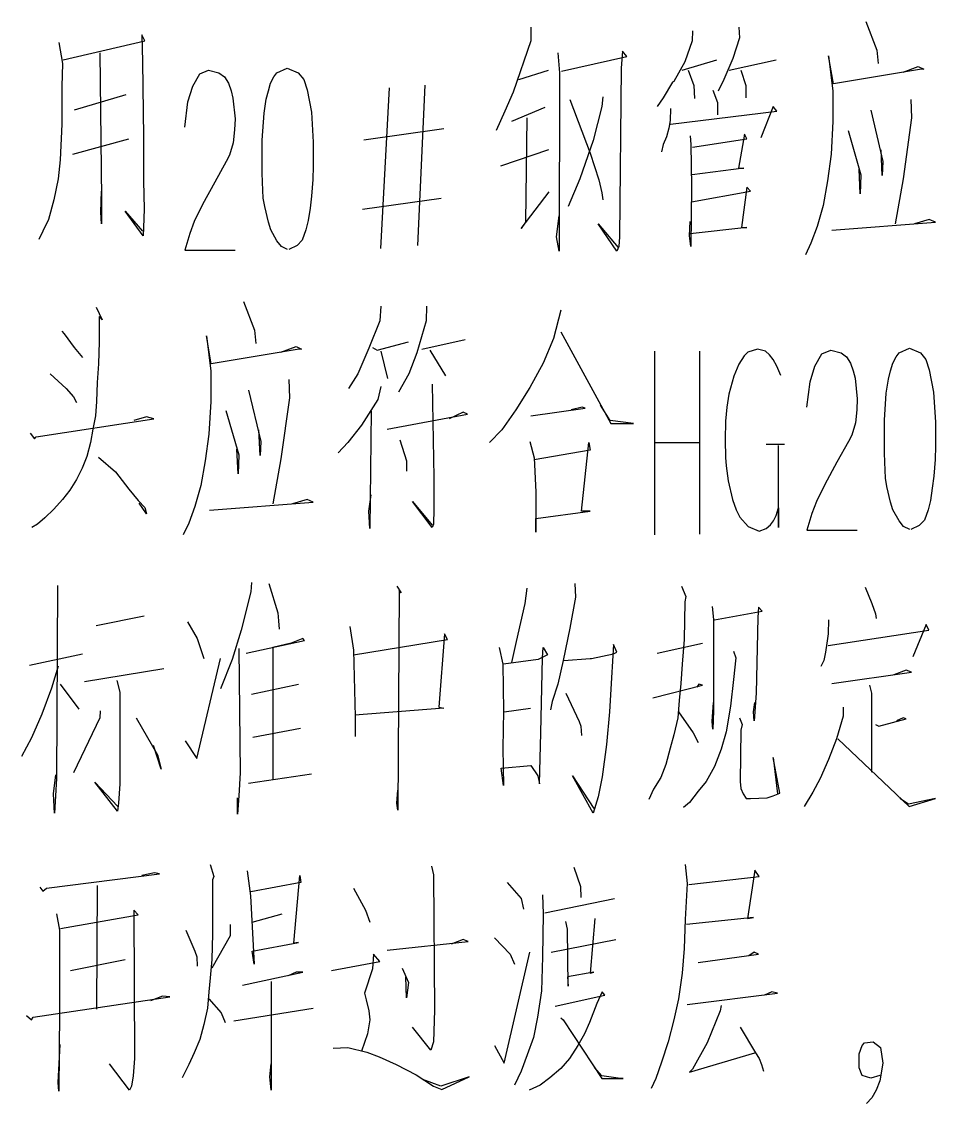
# Model space of a CAD drawing. Extents: x 0 to 8410, y 0 to 11890.
# Drawn here: x 7205.1 to 7400.9, y 10904.8 to 11136.6 of the extents above; entities that cross this region are included whole.
import ezdxf

# ---------------------------------------------------------------- set-up
doc = ezdxf.new("R2010")
doc.units = 0
doc.header["$MEASUREMENT"] = 0
doc.layers.add('6', color=7, linetype='Continuous')
doc.layers.add('8', color=7, linetype='Continuous')

# ---------------------------------------------------------------- blocks, each defined once
blk = doc.blocks.new('BLKENT759')
at = {"layer": '8', "color": 2, "linetype": 'Continuous'}
for p, q in [((7386.04, 11136.6), (7388.39, 11130.5)), ((7231.53, 11132.5), (7230.88, 11133.8)), ((7230.88, 11133.8), (7231.01, 11128)), ((7314.28, 11135.4), (7314.28, 11132.5)), ((7348.92, 11134.6), (7348.79, 11132.5)), ((7358.85, 11135.4), (7358.98, 11133.1)), ((7213.1, 11132.1), (7213.88, 11127.6)), ((7214.01, 11128.4), (7231.53, 11132.5)), ((7314.28, 11132.5), (7310.49, 11121.5)), ((7348.79, 11132.5), (7347.22, 11128)), ((7358.98, 11133.1), (7357.54, 11128.7)), ((7221.86, 11129.9), (7222.25, 11098.7)), ((7320.03, 11129.9), (7320.42, 11125.6)), ((7320.81, 11126), (7334.8, 11129.1)), ((7333.88, 11130.3), (7333.62, 11126.6)), ((7334.8, 11129.1), (7333.88, 11130.3)), ((7379.11, 11123.3), (7378.07, 11129.3)), ((7378.07, 11129.3), (7378.98, 11121.7)), ((7388.39, 11130.5), (7388.65, 11127.6)), ((7213.88, 11127.6), (7213.75, 11122.7)), ((7231.01, 11128), (7231.27, 11111.9)), ((7259.83, 11125.6), (7262.05, 11126.6)), ((7262.05, 11126.6), (7264.41, 11125.6)), ((7333.62, 11126.6), (7333.23, 11090.5)), ((7347.22, 11128), (7344.86, 11123.8)), ((7346.69, 11126.2), (7354.14, 11128.4)), ((7357.54, 11128.7), (7355.58, 11124.2)), ((7356.76, 11126.2), (7366.82, 11128.4)), ((7394.01, 11125.8), (7397.28, 11127)), ((7397.28, 11127), (7398.46, 11126.4)), ((7241.79, 11122.8), (7243.3, 11125.4)), ((7243.3, 11125.4), (7245.19, 11126.2)), ((7245.19, 11126.2), (7247.41, 11125.6)), ((7247.41, 11125.6), (7248.59, 11124.8)), ((7248.59, 11124.8), (7249.44, 11123.4)), ((7258.46, 11123.4), (7259.18, 11124.8)), ((7259.18, 11124.8), (7259.83, 11125.6)), ((7264.41, 11125.6), (7265.58, 11124.2)), ((7265.58, 11124.2), (7266.3, 11122)), ((7311.66, 11124.2), (7318.07, 11126.2)), ((7320.42, 11125.6), (7320.29, 11087.4)), ((7348, 11126.2), (7349.18, 11122.9)), ((7355.58, 11124.2), (7354.41, 11121.7)), ((7359.24, 11126.2), (7360.29, 11122.9)), ((7397.94, 11126.4), (7379.11, 11123.3)), ((7398.46, 11126.4), (7397.94, 11126.4)), ((7213.75, 11122.7), (7213.75, 11114.6)), ((7240.75, 11119.4), (7241.79, 11122.8)), ((7249.44, 11123.4), (7250.03, 11121.8)), ((7250.03, 11121.8), (7250.42, 11120.2)), ((7257.54, 11120), (7258, 11121.8)), ((7258, 11121.8), (7258.46, 11123.4)), ((7266.3, 11122), (7267.22, 11117.2)), ((7282.12, 11088), (7283.95, 11122.4)), ((7291.53, 11123), (7289.96, 11088.6)), ((7344.6, 11123.6), (7342.64, 11120.3)), ((7344.86, 11123.8), (7344.6, 11123.6)), ((7349.18, 11122.9), (7349.31, 11120.1)), ((7353.23, 11121.9), (7354.28, 11119.3)), ((7360.29, 11122.9), (7360.29, 11120.3)), ((7227.48, 11120.9), (7216.37, 11117.6)), ((7250.42, 11120.2), (7250.88, 11115.8)), ((7257.09, 11117), (7257.54, 11120)), ((7310.49, 11121.5), (7308.65, 11117.4)), ((7322.64, 11119.9), (7326.96, 11108.4)), ((7329.7, 11120.5), (7329.44, 11118.4)), ((7342.64, 11120.3), (7341.33, 11118.4)), ((7378.98, 11121.7), (7378.98, 11115.2)), ((7395.71, 11119.9), (7395.84, 11116)), ((7240.09, 11114), (7240.75, 11119.4)), ((7267.22, 11117.2), (7267.61, 11110.8)), ((7308.65, 11117.4), (7306.82, 11113.3)), ((7317.28, 11118.2), (7310.09, 11115.2)), ((7329.44, 11118.4), (7327.61, 11111.1)), ((7344.21, 11118), (7344.08, 11115.4)), ((7344.21, 11114.6), (7366.96, 11117.4)), ((7354.28, 11119.3), (7354.28, 11116.6)), ((7366.17, 11118.4), (7363.56, 11111.7)), ((7366.96, 11117.4), (7366.17, 11118.4)), ((7387.09, 11117.6), (7389.7, 11106.6)), ((7250.88, 11115.8), (7250.75, 11113.4)), ((7256.69, 11111.2), (7257.09, 11117)), ((7313.36, 11116), (7313.1, 11093.6)), ((7344.08, 11115.4), (7343.82, 11113.8)), ((7378.98, 11115.2), (7378.59, 11108.2)), ((7395.84, 11116), (7394.01, 11102.9)), ((7213.75, 11114.6), (7213.36, 11107)), ((7250.75, 11113.4), (7250.49, 11110.6)), ((7295.58, 11113.6), (7278.46, 11111.2)), ((7343.82, 11113.8), (7343.3, 11111.9)), ((7360.03, 11112.5), (7358.72, 11105.2)), ((7360.55, 11111.5), (7360.03, 11112.5)), ((7382.25, 11113.3), (7384.99, 11103.8)), ((7216.11, 11108.2), (7228.13, 11111.5)), ((7231.27, 11111.9), (7231.27, 11103.4)), ((7250.49, 11110.6), (7249.7, 11108)), ((7256.69, 11104.2), (7256.69, 11111.2)), ((7267.61, 11110.8), (7267.61, 11105.6)), ((7327.61, 11111.1), (7324.73, 11102.9)), ((7342.64, 11110.3), (7342.25, 11108.7)), ((7343.3, 11111.9), (7342.64, 11110.3)), ((7348.39, 11112.1), (7348.52, 11110.3)), ((7348.52, 11110.3), (7348.65, 11101.3)), ((7348.92, 11109.7), (7360.55, 11111.5)), ((7249.7, 11108), (7248.98, 11106.6)), ((7318.07, 11109.1), (7307.74, 11105.6)), ((7326.96, 11108.4), (7328.79, 11102.7)), ((7378.59, 11108.2), (7377.81, 11102.5)), ((7389.57, 11103.6), (7389.31, 11109.1)), ((7213.36, 11107), (7212.97, 11102.9)), ((7248.98, 11106.6), (7246.5, 11102.2)), ((7267.61, 11105.6), (7267.54, 11102.8)), ((7389.7, 11106.6), (7389.57, 11103.6)), ((7231.27, 11103.4), (7231.27, 11102.5)), ((7256.76, 11102.2), (7256.69, 11104.2)), ((7359.9, 11105.2), (7348.79, 11103.8)), ((7358.72, 11105.2), (7359.9, 11105.2)), ((7384.86, 11099.7), (7384.6, 11105)), ((7384.99, 11103.8), (7384.86, 11099.7)), ((7212.97, 11102.9), (7212.05, 11098.4)), ((7231.27, 11102.5), (7231.4, 11096.4)), ((7246.5, 11102.2), (7243.88, 11097.4)), ((7256.89, 11098.8), (7256.76, 11102.2)), ((7267.54, 11102.8), (7267.28, 11099.2)), ((7324.73, 11102.9), (7322.25, 11097)), ((7328.79, 11102.7), (7329.44, 11099.9)), ((7348.65, 11101.3), (7348.52, 11088.4)), ((7360.55, 11101.1), (7359.37, 11092.5)), ((7361.33, 11100.3), (7360.55, 11101.1)), ((7377.81, 11102.5), (7376.89, 11097.2)), ((7394.01, 11102.9), (7392.32, 11093.3)), ((7222.12, 11095.8), (7222.25, 11100.3)), ((7222.25, 11098.7), (7222.25, 11093.3)), ((7257.22, 11097), (7256.89, 11098.8)), ((7267.28, 11099.2), (7266.96, 11096.6)), ((7278.2, 11096.4), (7295.06, 11098.8)), ((7312.18, 11092.3), (7318.2, 11100.1)), ((7329.44, 11099.9), (7329.7, 11098.4)), ((7348.65, 11098), (7361.33, 11100.3)), ((7212.05, 11098.4), (7210.88, 11094.2)), ((7231.4, 11096.4), (7231.27, 11092.5)), ((7243.88, 11097.4), (7242.12, 11093.8)), ((7258, 11093.6), (7257.22, 11097)), ((7266.96, 11096.6), (7266.56, 11094)), ((7376.89, 11097.2), (7375.58, 11092.7)), ((7210.88, 11094.2), (7209.7, 11091.7)), ((7222.25, 11093.3), (7222.12, 11095.8)), ((7231.14, 11090.7), (7227.35, 11096)), ((7227.35, 11096), (7231.01, 11091.7)), ((7266.56, 11094), (7266.04, 11092)), ((7319.77, 11090.5), (7320.29, 11095)), ((7399.64, 11094.2), (7396.5, 11093.3)), ((7400.94, 11093.6), (7399.64, 11094.2)), ((7209.7, 11091.7), (7208.79, 11089.9)), ((7231.27, 11092.5), (7231.14, 11090.7)), ((7242.12, 11093.8), (7241.14, 11091.2)), ((7258.52, 11092), (7258, 11093.6)), ((7259.83, 11089.6), (7258.52, 11092)), ((7266.04, 11092), (7265.26, 11089.8)), ((7313.1, 11093.6), (7312.18, 11092.3)), ((7332.71, 11087.4), (7328.65, 11093.3)), ((7328.65, 11093.3), (7332.97, 11088.2)), ((7348.26, 11090.7), (7348.39, 11093.8)), ((7360.55, 11092.5), (7348.39, 11091.1)), ((7359.37, 11092.5), (7360.55, 11092.5)), ((7375.58, 11092.7), (7374.28, 11089.1)), ((7378.72, 11091.9), (7400.94, 11093.6)), ((7241.14, 11091.2), (7240.09, 11087.6)), ((7260.81, 11088.4), (7259.83, 11089.6)), ((7265.26, 11089.8), (7264.15, 11088.6)), ((7320.29, 11087.4), (7319.77, 11090.5)), ((7333.23, 11090.5), (7333.1, 11088.4)), ((7348.52, 11088.4), (7348.26, 11090.7)), ((7240.09, 11087.6), (7250.88, 11087.6)), ((7262.12, 11087.8), (7260.81, 11088.4)), ((7264.15, 11088.6), (7262.38, 11087.8)), ((7333.1, 11088.4), (7332.71, 11087.4)), ((7374.28, 11089.1), (7373.1, 11086.6)), ((7252.71, 11076.6), (7255.06, 11070.5)), ((7282.12, 11075.6), (7281.86, 11072.5)), ((7291.92, 11075.6), (7291.79, 11072.5)), ((7221.07, 11075.4), (7222.38, 11072.7)), ((7222.38, 11072.7), (7221.73, 11073.4)), ((7221.73, 11073.4), (7221.73, 11068)), ((7320.68, 11074.8), (7319.11, 11068.7)), ((7281.86, 11072.5), (7279.5, 11066.6)), ((7291.79, 11072.5), (7289.83, 11065.6)), ((7213.75, 11070.3), (7214.28, 11069.7)), ((7214.28, 11069.7), (7216.37, 11066.8)), ((7245.78, 11063.3), (7244.73, 11069.3)), ((7244.73, 11069.3), (7245.65, 11061.7)), ((7255.06, 11070.5), (7255.32, 11067.6)), ((7290.88, 11066.4), (7300.16, 11068.5)), ((7319.11, 11068.7), (7316.89, 11063.4)), ((7320.68, 11070.1), (7331.4, 11050.5)), ((7216.37, 11066.8), (7218.2, 11064.6)), ((7221.73, 11068), (7221.6, 11063.3)), ((7264.6, 11066.4), (7245.78, 11063.3)), ((7260.68, 11065.8), (7263.95, 11067)), ((7263.95, 11067), (7265.13, 11066.4)), ((7265.13, 11066.4), (7264.6, 11066.4)), ((7279.5, 11066.6), (7277.15, 11061.1)), ((7280.29, 11066.8), (7281.33, 11066.2)), ((7281.33, 11066.2), (7288, 11068)), ((7292.58, 11066.2), (7295.97, 11060.7)), ((7362.84, 11066.4), (7360.75, 11065.8)), ((7364.54, 11066), (7362.84, 11066.4)), ((7376.63, 11065.4), (7378.52, 11066.2)), ((7378.52, 11066.2), (7380.75, 11065.6)), ((7393.16, 11065.6), (7395.39, 11066.6)), ((7395.39, 11066.6), (7397.74, 11065.6)), ((7282.12, 11066), (7283.56, 11060.1)), ((7289.83, 11065.6), (7288.13, 11061.1)), ((7340.75, 11066), (7340.75, 11026.6)), ((7350.42, 11066), (7350.42, 11026.8)), ((7359.96, 11065), (7358.85, 11063.2)), ((7360.75, 11065.8), (7359.96, 11065)), ((7365.39, 11065.2), (7364.54, 11066)), ((7366.17, 11064.2), (7365.39, 11065.2)), ((7366.95, 11062.8), (7366.17, 11064.2)), ((7375.12, 11062.8), (7376.63, 11065.4)), ((7380.75, 11065.6), (7381.92, 11064.8)), ((7381.92, 11064.8), (7382.77, 11063.4)), ((7391.79, 11063.4), (7392.51, 11064.8)), ((7392.51, 11064.8), (7393.16, 11065.6)), ((7397.74, 11065.6), (7398.92, 11064.2)), ((7398.92, 11064.2), (7399.63, 11062)), ((7221.6, 11063.3), (7221.33, 11059.3)), ((7245.65, 11061.7), (7245.65, 11055.2)), ((7316.89, 11063.4), (7314.01, 11058.2)), ((7358.85, 11063.2), (7357.74, 11060.6)), ((7367.8, 11060.8), (7366.95, 11062.8)), ((7374.08, 11059.4), (7375.12, 11062.8)), ((7382.77, 11063.4), (7383.36, 11061.8)), ((7383.36, 11061.8), (7383.75, 11060.2)), ((7390.88, 11060), (7391.33, 11061.8)), ((7391.33, 11061.8), (7391.79, 11063.4)), ((7399.63, 11062), (7400.55, 11057.2)), ((7211.27, 11061.1), (7214.67, 11058)), ((7221.33, 11059.3), (7221.2, 11055.2)), ((7262.38, 11059.9), (7262.51, 11056)), ((7277.15, 11061.1), (7275.19, 11058)), ((7288.13, 11061.1), (7285.91, 11057.2)), ((7357.74, 11060.6), (7356.69, 11056.8)), ((7373.43, 11054), (7374.08, 11059.4)), ((7383.75, 11060.2), (7384.21, 11055.8)), ((7390.42, 11057), (7390.88, 11060)), ((7214.67, 11058), (7216.24, 11056.2)), ((7253.75, 11057.6), (7256.37, 11046.6)), ((7282.12, 11058.4), (7281.46, 11055.6)), ((7293.1, 11058.9), (7293.49, 11038.9)), ((7314.01, 11058.2), (7311.01, 11053.4)), ((7390.03, 11051.2), (7390.42, 11057)), ((7400.55, 11057.2), (7400.94, 11050.8)), ((7216.24, 11056.2), (7216.89, 11055)), ((7221.2, 11055.2), (7220.94, 11052.1)), ((7245.65, 11055.2), (7245.26, 11048.2)), ((7262.51, 11056), (7260.68, 11042.9)), ((7281.46, 11055.6), (7277.94, 11050.1)), ((7356.69, 11056.8), (7356.24, 11054)), ((7384.21, 11055.8), (7384.08, 11053.4)), ((7248.92, 11053.3), (7251.66, 11043.8)), ((7280.03, 11053.1), (7279.77, 11028)), ((7283.43, 11049.3), (7300.68, 11052.5)), ((7299.77, 11052.9), (7296.76, 11051.5)), ((7300.68, 11052.5), (7299.77, 11052.9)), ((7311.01, 11053.4), (7308, 11049.1)), ((7314.27, 11052.1), (7325.91, 11053.8)), ((7325.26, 11054), (7322.9, 11053.4)), ((7325.91, 11053.8), (7325.26, 11054)), ((7331.27, 11051.1), (7329.18, 11054.4)), ((7356.24, 11054), (7355.97, 11051)), ((7384.08, 11053.4), (7383.82, 11050.6)), ((7208.26, 11047.6), (7233.49, 11051.5)), ((7220.94, 11052.1), (7220.42, 11049.3)), ((7231.92, 11051.9), (7229.18, 11051.1)), ((7233.49, 11051.5), (7231.92, 11051.9)), ((7277.94, 11050.1), (7275.06, 11046.4)), ((7336.24, 11050.5), (7331.27, 11051.1)), ((7331.4, 11050.5), (7336.24, 11050.5)), ((7355.97, 11051), (7355.91, 11047)), ((7383.82, 11050.6), (7383.03, 11048)), ((7390.03, 11044.2), (7390.03, 11051.2)), ((7400.94, 11050.8), (7400.94, 11045.6)), ((7206.95, 11048.4), (7207.87, 11047.2)), ((7207.87, 11047.2), (7208.26, 11047.6)), ((7220.42, 11049.3), (7219.9, 11046.4)), ((7245.26, 11048.2), (7244.47, 11042.5)), ((7256.24, 11043.6), (7255.97, 11049.1)), ((7308, 11049.1), (7305.39, 11046.4)), ((7383.03, 11048), (7382.31, 11046.6)), ((7219.9, 11046.4), (7219.11, 11043.4)), ((7256.37, 11046.6), (7256.24, 11043.6)), ((7275.06, 11046.4), (7272.97, 11044.2)), ((7286.17, 11047), (7287.61, 11042.5)), ((7314.01, 11046.6), (7314.93, 11043.1)), ((7325.12, 11031.7), (7326.69, 11046.4)), ((7326.69, 11046.4), (7326.95, 11044.8)), ((7340.75, 11046.4), (7350.29, 11046.4)), ((7355.91, 11047), (7355.97, 11043.2)), ((7368.59, 11046), (7364.67, 11046)), ((7367.35, 11028.2), (7367.35, 11045.8)), ((7382.31, 11046.6), (7379.83, 11042.2)), ((7400.94, 11045.6), (7400.88, 11042.8)), ((7219.11, 11043.4), (7218.07, 11040.9)), ((7221.6, 11043.3), (7225.26, 11040.1)), ((7251.53, 11039.7), (7251.27, 11045)), ((7251.66, 11043.8), (7251.53, 11039.7)), ((7326.95, 11044.8), (7314.93, 11042.7)), ((7314.93, 11043.1), (7315.32, 11035.8)), ((7355.97, 11043.2), (7356.1, 11041.4)), ((7390.09, 11042.2), (7390.03, 11044.2)), ((7218.07, 11040.9), (7216.89, 11038.5)), ((7244.47, 11042.5), (7243.56, 11037.2)), ((7260.68, 11042.9), (7258.98, 11033.3)), ((7287.61, 11042.5), (7287.61, 11040.3)), ((7356.1, 11041.4), (7356.56, 11038.2)), ((7379.83, 11042.2), (7377.22, 11037.4)), ((7390.22, 11038.8), (7390.09, 11042.2)), ((7400.88, 11042.8), (7400.62, 11039.2)), ((7216.89, 11038.5), (7215.45, 11036.2)), ((7225.26, 11040.1), (7228.13, 11036.4)), ((7293.49, 11038.9), (7293.49, 11032.1)), ((7390.55, 11037), (7390.22, 11038.8)), ((7400.62, 11039.2), (7400.29, 11036.6)), ((7215.45, 11036.2), (7213.88, 11034.2)), ((7228.13, 11036.4), (7230.09, 11034)), ((7243.56, 11037.2), (7242.25, 11032.7)), ((7356.56, 11038.2), (7357.48, 11034.2)), ((7377.22, 11037.4), (7375.45, 11033.8)), ((7391.33, 11033.6), (7390.55, 11037)), ((7400.29, 11036.6), (7399.9, 11034)), ((7213.88, 11034.2), (7212.05, 11032.1)), ((7230.09, 11034), (7231.53, 11032.5)), ((7266.3, 11034.2), (7263.16, 11033.3)), ((7267.61, 11033.6), (7266.3, 11034.2)), ((7279.5, 11031.7), (7280.03, 11035.2)), ((7293.1, 11028.2), (7288.92, 11033.8)), ((7288.92, 11033.8), (7293.1, 11028.7)), ((7315.32, 11035.8), (7315.32, 11027.2)), ((7357.48, 11034.2), (7358.26, 11032)), ((7375.45, 11033.8), (7374.47, 11031.2)), ((7399.9, 11034), (7399.37, 11032)), ((7212.05, 11032.1), (7210.09, 11030.3)), ((7231.92, 11031.1), (7230.35, 11033.4)), ((7231.53, 11032.5), (7231.92, 11031.1)), ((7242.25, 11032.7), (7240.94, 11029.1)), ((7245.39, 11031.9), (7267.61, 11033.6)), ((7279.77, 11028), (7279.5, 11031.7)), ((7293.49, 11032.1), (7293.36, 11028.9)), ((7315.32, 11030.1), (7326.95, 11031.7)), ((7326.95, 11031.7), (7325.12, 11031.7)), ((7358.26, 11032), (7359.05, 11030.4)), ((7366.82, 11030.8), (7367.35, 11032.4)), ((7367.35, 11032.4), (7367.35, 11028.2)), ((7391.86, 11032), (7391.33, 11033.6)), ((7393.16, 11029.6), (7391.86, 11032)), ((7399.37, 11032), (7398.59, 11029.8)), ((7210.09, 11030.3), (7208.52, 11028.9)), ((7240.94, 11029.1), (7239.77, 11026.6)), ((7315.32, 11027.2), (7315.32, 11030.1)), ((7359.05, 11030.4), (7360.81, 11028.4)), ((7365.58, 11028.8), (7366.24, 11029.6)), ((7366.24, 11029.6), (7366.82, 11030.8)), ((7374.47, 11031.2), (7373.43, 11027.6)), ((7394.14, 11028.4), (7393.16, 11029.6)), ((7398.59, 11029.8), (7397.48, 11028.6)), ((7208.52, 11028.9), (7207.35, 11028.2)), ((7293.36, 11028.9), (7293.1, 11028.2)), ((7360.81, 11028.4), (7363.16, 11027.4)), ((7363.16, 11027.4), (7364.67, 11028)), ((7364.67, 11028), (7365.58, 11028.8)), ((7373.43, 11027.6), (7384.21, 11027.6)), ((7395.45, 11027.8), (7394.14, 11028.4)), ((7397.48, 11028.6), (7395.71, 11027.8)), ((7212.84, 11015.8), (7212.58, 10974.4)), ((7254.41, 11016.4), (7254.28, 11014.4)), ((7258.07, 11016.2), (7260.03, 11009.9)), ((7285.52, 11015.6), (7286.43, 11014.2)), ((7313.36, 11015.2), (7312.97, 11011.9)), ((7323.69, 11016.2), (7323.82, 11013.3)), ((7346.56, 11015.6), (7347.48, 11013.4)), ((7385.91, 11015.4), (7387.35, 11011.9)), ((7254.28, 11014.4), (7252.19, 11006.2)), ((7286.04, 11014.8), (7285.78, 10967.6)), ((7286.43, 11014.2), (7286.04, 11014.8)), ((7323.82, 11013.3), (7322.64, 11006.6)), ((7347.48, 11013.4), (7347.22, 11012.3)), ((7312.97, 11011.9), (7311.14, 11003.8)), ((7347.22, 11012.3), (7347.09, 11004.2)), ((7353.1, 11011.3), (7353.36, 11008.5)), ((7363.04, 11011.1), (7362.91, 11008.9)), ((7363.82, 11010.3), (7363.04, 11011.1)), ((7387.35, 11011.9), (7388.13, 11009.7)), ((7221.08, 11007.2), (7231.4, 11009.3)), ((7260.03, 11009.9), (7260.16, 11008.2)), ((7260.16, 11008.2), (7260.29, 11006.4)), ((7353.36, 11008.5), (7353.36, 10988.9)), ((7353.62, 11008.4), (7363.82, 11010.3)), ((7362.91, 11008.9), (7362.51, 10992.7)), ((7378.07, 11008.4), (7377.94, 11005.4)), ((7388.13, 11009.7), (7388.26, 11008.7)), ((7240.68, 11008), (7242.77, 11004.4)), ((7252.19, 11006.2), (7250.23, 10999.9)), ((7275.45, 11007), (7276.24, 11001.9)), ((7322.64, 11006.6), (7321.21, 10999.7)), ((7377.94, 11002.9), (7399.51, 11006.2)), ((7398.98, 11007.4), (7396.11, 11000.5)), ((7399.51, 11006.2), (7398.98, 11007.4)), ((7242.77, 11004.4), (7244.21, 11000.1)), ((7253.23, 11001.3), (7265.78, 11004)), ((7265.39, 11004.4), (7262.91, 11003.4)), ((7265.78, 11004), (7265.39, 11004.4)), ((7276.24, 11000.9), (7296.37, 11004.2)), ((7295.72, 11005.4), (7294.54, 10989.7)), ((7296.37, 11004.2), (7295.72, 11005.4)), ((7311.14, 11003.8), (7310.09, 10999.3)), ((7347.09, 11004.2), (7346.7, 10998.9)), ((7377.94, 11005.4), (7377.68, 11003.4)), ((7251.66, 11002.3), (7251.93, 10975.6)), ((7262.91, 11003.4), (7258.98, 11002.5)), ((7258.98, 11002.5), (7258.98, 10974.2)), ((7276.24, 11001.9), (7276.63, 10987.6)), ((7307.48, 11002.5), (7308.26, 10998.9)), ((7316.76, 11000.3), (7316.89, 11002.5)), ((7316.89, 11002.5), (7317.81, 11000.9)), ((7331.93, 11003.1), (7331.53, 10996)), ((7332.71, 11001.5), (7331.93, 11003.1)), ((7331.93, 11001.1), (7332.71, 11001.5)), ((7341.34, 11001.3), (7351.01, 11003.4)), ((7357.68, 11001.7), (7358.2, 11000.3)), ((7377.41, 11001.5), (7377.02, 10999.7)), ((7377.68, 11003.4), (7377.41, 11001.5)), ((7206.83, 10998.7), (7218.2, 11001.1)), ((7242.64, 10978.7), (7247.74, 11000.1)), ((7250.23, 10999.9), (7247.74, 10993.6)), ((7315.85, 10999.9), (7308.4, 10998.9)), ((7317.81, 11000.9), (7315.85, 10999.9)), ((7316.37, 10984.2), (7316.76, 11000.3)), ((7321.21, 10999.7), (7320.03, 10994.6)), ((7321.34, 10999.7), (7326.96, 11000.1)), ((7326.96, 11000.1), (7327.22, 11000.1)), ((7327.22, 11000.1), (7331.93, 11001.1)), ((7358.2, 11000.3), (7357.68, 10995.6)), ((7377.02, 10999.7), (7376.37, 10998.4)), ((7212.97, 10998.5), (7211.53, 10993.8)), ((7218.59, 10995.2), (7235.59, 10998)), ((7308.26, 10998.9), (7308.4, 10988.9)), ((7346.7, 10998.9), (7346.43, 10994.8)), ((7378.72, 10994.8), (7395.85, 10997.2)), ((7394.67, 10997.6), (7392.06, 10996.6)), ((7395.85, 10997.2), (7394.67, 10997.6)), ((7213.36, 10994.6), (7217.42, 10989.3)), ((7225.52, 10995.4), (7226.17, 10992.9)), ((7254.41, 10992.5), (7264.47, 10994.6)), ((7320.03, 10994.6), (7318.85, 10990.9)), ((7331.53, 10996), (7331.14, 10988.7)), ((7340.42, 10991.7), (7351.01, 10994.4)), ((7346.43, 10994.8), (7346.04, 10991.1)), ((7350.23, 10994.6), (7349.83, 10994)), ((7351.01, 10994.4), (7350.23, 10994.6)), ((7357.68, 10995.6), (7357.02, 10989.9)), ((7386.83, 10994.4), (7387.22, 10992.7)), ((7211.53, 10993.8), (7209.44, 10988.2)), ((7226.17, 10992.9), (7226.17, 10973.3)), ((7321.73, 10992.7), (7324.6, 10986.6)), ((7362.51, 10992.7), (7362.12, 10986.8)), ((7387.22, 10992.7), (7387.22, 10975.8)), ((7294.54, 10989.7), (7295.59, 10989.5)), ((7318.85, 10990.9), (7318.46, 10989.1)), ((7346.04, 10991.1), (7345.78, 10987.4)), ((7353.1, 10986.6), (7353.36, 10990.7)), ((7357.02, 10989.9), (7356.11, 10984.4)), ((7361.99, 10988.7), (7362.25, 10990.7)), ((7381.21, 10989.7), (7381.21, 10987.8)), ((7209.44, 10988.2), (7207.22, 10983.1)), ((7221.86, 10987.4), (7216.24, 10975.6)), ((7221.99, 10988.9), (7221.86, 10987.4)), ((7229.7, 10987.4), (7234.28, 10979.5)), ((7295.59, 10989.5), (7276.5, 10988)), ((7276.63, 10987.6), (7276.63, 10983.4)), ((7308.4, 10988.9), (7308.26, 10980.9)), ((7308.53, 10988.7), (7314.15, 10989.5)), ((7331.14, 10988.7), (7330.49, 10981.7)), ((7345.78, 10987.4), (7344.87, 10983.8)), ((7345.91, 10988.7), (7349.05, 10984.2)), ((7353.36, 10988.9), (7353.23, 10985)), ((7358.98, 10987.4), (7359.51, 10986)), ((7362.12, 10986.8), (7361.99, 10988.7)), ((7381.21, 10987.8), (7379.77, 10982.9)), ((7394.02, 10987.4), (7392.58, 10986.8)), ((7394.67, 10987.2), (7394.02, 10987.4)), ((7254.67, 10983.3), (7264.87, 10985.2)), ((7324.6, 10986.6), (7325, 10985.6)), ((7325, 10985.6), (7325.13, 10983.6)), ((7353.23, 10985), (7353.1, 10986.6)), ((7359.51, 10986), (7359.24, 10984.8)), ((7388.13, 10986), (7388.79, 10985.6)), ((7388.79, 10985.6), (7394.67, 10987.2)), ((7207.22, 10983.1), (7205.13, 10979.1)), ((7316.11, 10973.3), (7316.37, 10984.2)), ((7344.87, 10983.8), (7344.08, 10980.9)), ((7349.05, 10984.2), (7350.09, 10982.1)), ((7356.11, 10984.4), (7355.06, 10980.7)), ((7359.24, 10984.8), (7359.11, 10973.8)), ((7379.77, 10982.9), (7378.07, 10978.5)), ((7380.03, 10982.9), (7395.32, 10968.4)), ((7235.06, 10976.4), (7233.36, 10981.5)), ((7240.16, 10982.5), (7242.64, 10978.7)), ((7308.26, 10980.9), (7308.4, 10972.9)), ((7330.49, 10981.7), (7329.57, 10974.8)), ((7344.08, 10980.9), (7343.17, 10977.4)), ((7355.06, 10980.7), (7353.62, 10977)), ((7234.28, 10979.5), (7235.06, 10976.4)), ((7367.61, 10971.3), (7366.17, 10978.9)), ((7366.17, 10978.9), (7367.09, 10971.1)), ((7378.07, 10978.5), (7376.24, 10974.4)), ((7307.87, 10976.6), (7314.28, 10977.2)), ((7308.4, 10972.9), (7307.87, 10976.6)), ((7314.28, 10977.2), (7315.72, 10975)), ((7343.17, 10977.4), (7342.12, 10974.6)), ((7353.62, 10977), (7351.79, 10973.8)), ((7211.93, 10971.1), (7212.45, 10975.2)), ((7212.58, 10974.4), (7212.19, 10967)), ((7225.65, 10967.4), (7220.81, 10973.6)), ((7220.81, 10973.6), (7225.78, 10968.4)), ((7251.93, 10975.6), (7251.66, 10970.7)), ((7253.76, 10973.4), (7267.22, 10975.4)), ((7315.72, 10975), (7316.11, 10973.3)), ((7327.61, 10967), (7323.17, 10975)), ((7323.17, 10975), (7327.74, 10968)), ((7329.57, 10974.8), (7328.66, 10970.5)), ((7342.12, 10974.6), (7340.55, 10972.1)), ((7351.79, 10973.8), (7350.09, 10971.7)), ((7359.11, 10973.8), (7359.24, 10972.3)), ((7376.24, 10974.4), (7374.67, 10971.5)), ((7212.19, 10967), (7211.93, 10971.1)), ((7226.17, 10973.3), (7225.91, 10969.1)), ((7285.52, 10969.1), (7285.78, 10971.9)), ((7340.55, 10972.1), (7339.51, 10969.9)), ((7350.09, 10971.7), (7348.26, 10969.3)), ((7359.24, 10972.3), (7359.77, 10971.1)), ((7359.77, 10971.1), (7360.42, 10970.1)), ((7366.17, 10970.7), (7367.61, 10971.3)), ((7374.67, 10971.5), (7372.84, 10968.4)), ((7225.91, 10969.1), (7225.65, 10967.4)), ((7251.66, 10970.7), (7251.4, 10966.8)), ((7251.4, 10966.8), (7251.4, 10970.3)), ((7285.78, 10967.6), (7285.52, 10969.1)), ((7328.66, 10970.5), (7327.61, 10967)), ((7348.26, 10969.3), (7346.96, 10968.2)), ((7360.42, 10970.1), (7361.34, 10970.1)), ((7361.34, 10970.1), (7364.87, 10970.3)), ((7364.87, 10970.3), (7366.17, 10970.7)), ((7395.19, 10968.9), (7393.36, 10970.1)), ((7400.94, 10970.1), (7395.19, 10968.9)), ((7395.32, 10968.4), (7400.94, 10970.1)), ((7245.52, 10956), (7246.3, 10953.4)), ((7292.97, 10955.6), (7293.36, 10953.8)), ((7323.43, 10955.4), (7324.86, 10951.3)), ((7347.35, 10956), (7347.74, 10951.9)), ((7210.48, 10950.9), (7234.67, 10954)), ((7233.62, 10954.2), (7230.88, 10953.6)), ((7234.67, 10954), (7233.62, 10954.2)), ((7246.3, 10953.4), (7246.04, 10952.7)), ((7246.04, 10952.7), (7246.04, 10941.1)), ((7253.49, 10954.6), (7254.14, 10949.3)), ((7263.43, 10939.1), (7264.73, 10953.6)), ((7264.73, 10953.6), (7264.99, 10952.1)), ((7293.36, 10953.8), (7293.62, 10924.8)), ((7348.13, 10951.7), (7363.16, 10953.4)), ((7362.25, 10954.8), (7360.68, 10944.4)), ((7363.16, 10953.4), (7362.25, 10954.8)), ((7209.05, 10951.1), (7209.7, 10950.3)), ((7209.7, 10950.3), (7210.48, 10950.9)), ((7221.33, 10951.5), (7221.2, 10925)), ((7264.99, 10952.1), (7254.27, 10950.1)), ((7276.24, 10950.9), (7278.85, 10946.2)), ((7309.18, 10952.1), (7312.18, 10948.7)), ((7324.86, 10951.3), (7324.99, 10948.9)), ((7347.74, 10951.9), (7347.35, 10944.2)), ((7254.14, 10949.3), (7254.93, 10934.6)), ((7312.18, 10948.7), (7312.71, 10946.4)), ((7316.76, 10949.5), (7316.89, 10945.4)), ((7317.28, 10945.6), (7332.18, 10948.7)), ((7230.09, 10945.2), (7229.18, 10946.2)), ((7229.18, 10946.2), (7229.31, 10914.4)), ((7278.85, 10946.2), (7279.77, 10943.6)), ((7212.58, 10945.4), (7213.23, 10941.9)), ((7213.49, 10942.3), (7230.09, 10945.2)), ((7254.54, 10943.6), (7260.94, 10945.4)), ((7316.89, 10945.4), (7316.76, 10936.2)), ((7322.12, 10942.1), (7321.73, 10943.8)), ((7328, 10944.4), (7326.95, 10932.7)), ((7347.35, 10944.2), (7347.08, 10938)), ((7361.99, 10944.6), (7347.61, 10943.1)), ((7360.68, 10944.4), (7361.99, 10944.6)), ((7213.23, 10941.9), (7213.23, 10924.6)), ((7240.29, 10941.9), (7242.25, 10937.4)), ((7246.04, 10941.1), (7245.91, 10935.6)), ((7249.83, 10943.1), (7249.83, 10940.7)), ((7322.25, 10929.9), (7322.12, 10942.1)), ((7249.83, 10940.7), (7245.91, 10933.8)), ((7254.54, 10937.4), (7264.47, 10939.3)), ((7264.47, 10939.3), (7263.43, 10939.1)), ((7283.43, 10937.6), (7300.81, 10939.5)), ((7299.77, 10939.9), (7297.15, 10938.9)), ((7300.81, 10939.5), (7299.77, 10939.9)), ((7306.43, 10940.3), (7309.83, 10936.8)), ((7318.59, 10937.2), (7332.44, 10939.9)), ((7242.25, 10937.4), (7242.64, 10936.2)), ((7254.93, 10934.6), (7254.54, 10937.4)), ((7280.55, 10936.8), (7280.29, 10933.6)), ((7281.86, 10935.2), (7280.55, 10936.8)), ((7308.52, 10913.4), (7314.01, 10937.2)), ((7309.83, 10936.8), (7310.75, 10934.6)), ((7347.08, 10938), (7346.69, 10932.7)), ((7350.09, 10935), (7363.03, 10936.8)), ((7362.12, 10937.2), (7360.94, 10936.4)), ((7363.03, 10936.8), (7362.12, 10937.2)), ((7215.58, 10933.3), (7227.35, 10935.6)), ((7242.64, 10936.2), (7242.77, 10934.2)), ((7245.91, 10935.6), (7245.52, 10931.7)), ((7271.53, 10933.3), (7281.86, 10935.2)), ((7316.76, 10936.2), (7316.5, 10928.9)), ((7245.52, 10931.7), (7245.26, 10928.7)), ((7252.45, 10930.1), (7265.39, 10932.9)), ((7263.95, 10932.9), (7262.25, 10932.1)), ((7265.39, 10932.9), (7263.95, 10932.9)), ((7280.29, 10933.6), (7278.59, 10928.4)), ((7286.69, 10933.8), (7288, 10930.7)), ((7287.61, 10927.4), (7287.48, 10931.9)), ((7327.74, 10932.9), (7322.12, 10931.9)), ((7322.12, 10931.9), (7322.25, 10929.9)), ((7326.95, 10932.7), (7327.74, 10932.9)), ((7346.69, 10932.7), (7345.91, 10927.2)), ((7258.59, 10930.9), (7258.59, 10907.6)), ((7288, 10930.7), (7287.61, 10927.4)), ((7207.61, 10923.3), (7236.89, 10927.6)), ((7235.32, 10927.8), (7232.71, 10926.8)), ((7236.89, 10927.6), (7235.32, 10927.8)), ((7245.26, 10928.7), (7244.99, 10925.2)), ((7245.26, 10927.2), (7247.87, 10924.2)), ((7278.59, 10928.4), (7278.98, 10927)), ((7316.5, 10928.9), (7315.71, 10923.3)), ((7319.5, 10925.6), (7330.09, 10928)), ((7329.57, 10928.7), (7328.39, 10926.2)), ((7330.09, 10928), (7329.57, 10928.7)), ((7345.91, 10927.2), (7344.86, 10922.7)), ((7347.74, 10926), (7367.08, 10928.4)), ((7365.91, 10928.7), (7364.34, 10928)), ((7367.08, 10928.4), (7365.91, 10928.7)), ((7244.99, 10925.2), (7244.21, 10921.7)), ((7250.62, 10922.5), (7267.61, 10925.2)), ((7278.98, 10927), (7279.5, 10924.6)), ((7293.62, 10924.8), (7293.36, 10918)), ((7328.39, 10926.2), (7326.82, 10922.1)), ((7355.06, 10925.8), (7354.8, 10924.6)), ((7206.17, 10923.6), (7207.22, 10922.7)), ((7207.22, 10922.7), (7207.61, 10923.3)), ((7213.23, 10924.6), (7213.1, 10907.4)), ((7247.87, 10924.2), (7248.78, 10922.1)), ((7279.77, 10922.7), (7279.24, 10919.7)), ((7279.5, 10924.6), (7279.77, 10922.7)), ((7315.71, 10923.3), (7314.8, 10918.9)), ((7320.68, 10923.1), (7321.2, 10922.7)), ((7321.2, 10922.7), (7329.44, 10910.1)), ((7344.86, 10922.7), (7343.69, 10918)), ((7354.8, 10924.6), (7352.05, 10917.8)), ((7244.21, 10921.7), (7243.29, 10918.5)), ((7292.84, 10916.2), (7288.92, 10921.1)), ((7326.82, 10922.1), (7325.78, 10919.7)), ((7359.11, 10921.1), (7362.38, 10915.6)), ((7243.29, 10918.5), (7242.12, 10915.6)), ((7279.24, 10919.7), (7277.94, 10916)), ((7293.36, 10918), (7292.84, 10916.2)), ((7314.8, 10918.9), (7313.49, 10915.2)), ((7325.78, 10919.7), (7324.34, 10917.2)), ((7343.69, 10918), (7342.25, 10913.6)), ((7352.05, 10917.8), (7348.91, 10912.1)), ((7385.25, 10917.2), (7385.78, 10917.8)), ((7385.78, 10917.8), (7387.61, 10918)), ((7387.61, 10918), (7389.18, 10916.8)), ((7212.97, 10909.3), (7213.36, 10917.4)), ((7242.12, 10915.6), (7240.94, 10913.1)), ((7271.92, 10916.6), (7275.06, 10916.8)), ((7275.06, 10916.8), (7279.11, 10915.8)), ((7279.11, 10915.8), (7281.73, 10914.8)), ((7306.43, 10917.2), (7308.52, 10913.4)), ((7324.34, 10917.2), (7322.51, 10914.4)), ((7348.26, 10911.5), (7362.25, 10915.6)), ((7362.38, 10915.6), (7363.16, 10914.4)), ((7384.6, 10915.4), (7385.25, 10917.2)), ((7389.18, 10916.8), (7389.7, 10913.4)), ((7228.26, 10907.6), (7223.95, 10913.3)), ((7229.31, 10914.4), (7229.05, 10910.7)), ((7258.33, 10910.5), (7258.59, 10913.3)), ((7281.73, 10914.8), (7285.39, 10913.1)), ((7313.49, 10915.2), (7312.18, 10911.7)), ((7322.51, 10914.4), (7320.68, 10912.3)), ((7342.25, 10913.6), (7341.07, 10910.1)), ((7363.16, 10914.4), (7363.69, 10913.1)), ((7384.6, 10912.4), (7384.6, 10915.4)), ((7389.7, 10913.4), (7389.05, 10909.6)), ((7240.94, 10913.1), (7239.5, 10910.3)), ((7285.39, 10913.1), (7289.7, 10910.9)), ((7289.7, 10910.9), (7293.36, 10908.5)), ((7312.18, 10911.7), (7310.75, 10908.7)), ((7320.68, 10912.3), (7318.33, 10910.3)), ((7329.44, 10910.7), (7327.87, 10912.5)), ((7348.91, 10912.1), (7348.26, 10911.5)), ((7363.69, 10913.1), (7364.08, 10911.7)), ((7385.25, 10910.8), (7384.6, 10912.4)), ((7213.1, 10907.4), (7212.97, 10909.3)), ((7229.05, 10910.7), (7228.65, 10908.5)), ((7258.59, 10907.6), (7258.33, 10910.5)), ((7294.93, 10908.5), (7291.14, 10909.9)), ((7301.07, 10910.5), (7294.93, 10908.5)), ((7295.19, 10907.8), (7301.07, 10910.5)), ((7316.24, 10908.7), (7313.88, 10907.6)), ((7318.33, 10910.3), (7316.24, 10908.7)), ((7333.49, 10910.1), (7329.44, 10910.7)), ((7329.44, 10910.1), (7334.01, 10910.1)), ((7334.01, 10910.1), (7333.49, 10910.1)), ((7341.07, 10910.1), (7340.03, 10908)), ((7387.08, 10910.2), (7385.25, 10910.8)), ((7389.05, 10910.8), (7387.08, 10910.2)), ((7389.05, 10909.6), (7388.26, 10907.6)), ((7228.65, 10908.5), (7228.26, 10907.6)), ((7293.36, 10908.5), (7295.19, 10907.8)), ((7388.26, 10907.6), (7387.35, 10906)), ((7387.35, 10906), (7386.17, 10904.8))]:
    blk.add_line(p, q, dxfattribs=at)

msp = doc.modelspace()

# ---------------------------------------------------------------- block references
at = {"layer": '6'}
msp.add_blockref('BLKENT759', (0, 0), dxfattribs=at)

doc.saveas('drawing.dxf')
